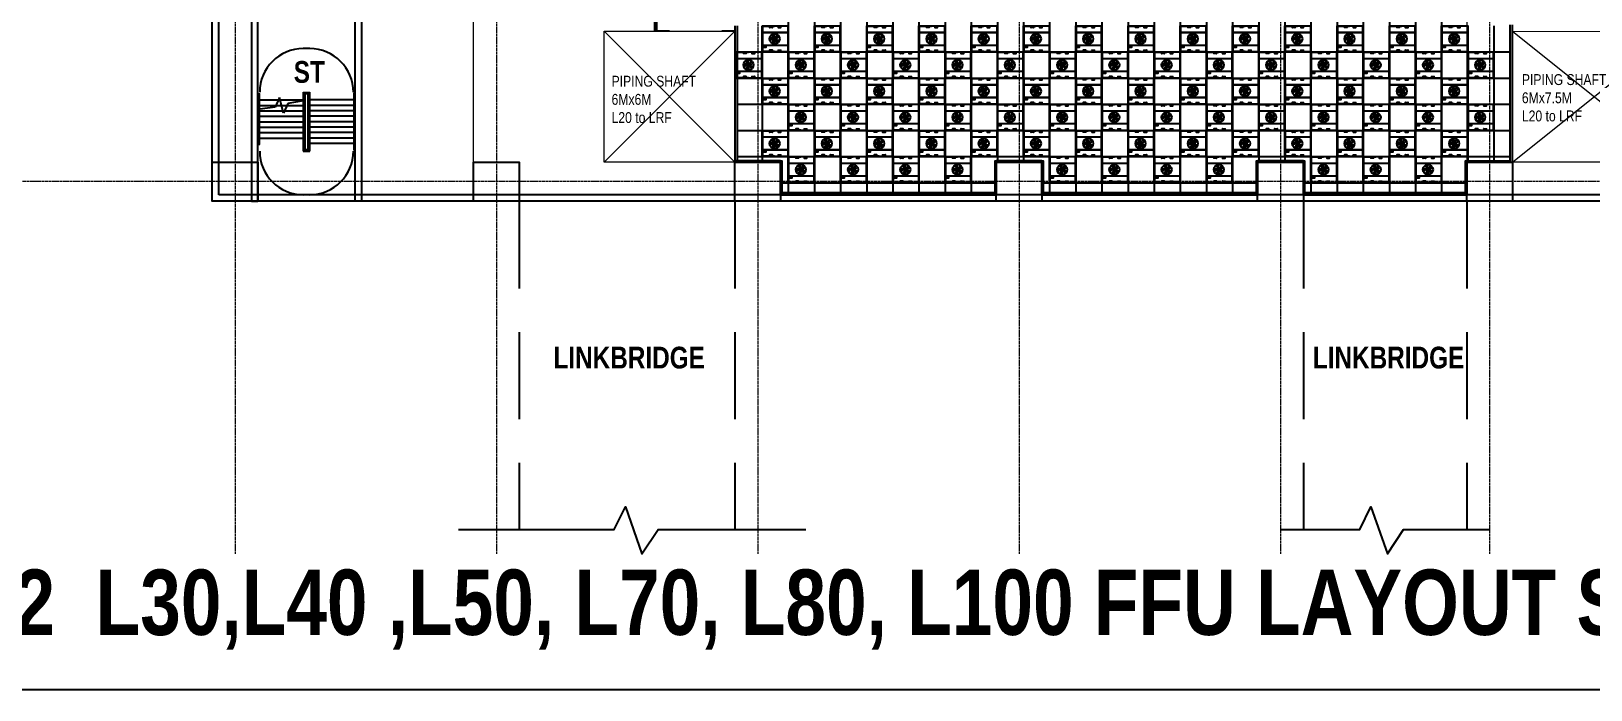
# Model space of a CAD drawing. Extents: x -15449 to 597104, y -1239737 to 53667.
# Drawn here: x 229965 to 301578, y -321211 to -291002 of the extents above; entities that cross this region are included whole.
import ezdxf

# ---------------------------------------------------------------- set-up
doc = ezdxf.new("R2010")
doc.units = 0
doc.header["$LTSCALE"] = 8
doc.linetypes.add('IDA - Grid Line', pattern=[3500, 2000, -500, 500, -500])
doc.linetypes.add('IDA - Hidden 2-1', pattern=[750, 500, -250])
doc.layers.get('0').update_dxf_attribs({"color": 1, "linetype": 'CONTINUOUS'})
doc.layers.get('Defpoints').update_dxf_attribs({"linetype": 'CONTINUOUS'})
for name, color, linetype in [('000_CTCI_CSA', 7, 'CONTINUOUS'), ('1', 1, 'CONTINUOUS'), ('AC-DD', 3, 'CONTINUOUS'), ('Ceiling FL+5000', 150, 'CONTINUOUS')]:
    doc.layers.add(name, color=color, linetype=linetype)
doc.layers.add('A-_ANOTGRID_E', color=7, linetype='CONTINUOUS', lineweight=9)
for name, color, linetype, lineweight, true_color in [('A-_RALG----_E1-1', 4, 'CONTINUOUS', 9, 0x00ffff), ('A-_RALG----_E3-1', 4, 'CONTINUOUS', 9, 0x00ffff), ('Block - Cargo Lift_dwg', 7, 'CONTINUOUS', 9, 0x767676)]:
    doc.layers.add(name, color=color, linetype=linetype, lineweight=lineweight, true_color=true_color)
doc.styles.add('Site Area', font='arial.ttf', dxfattribs={"width": 0.8})
doc.styles.get("Standard").update_dxf_attribs({"font": 'arial.ttf', "width": 0.8})

# ---------------------------------------------------------------- blocks, each defined once
blk = doc.blocks.new('column grid')
at = {"color": 252, "elevation": 0}
for points in [[(-60454.4, -102438.8), (-58354.4, -102438.8), (-58354.4, -104238.8), (-60454.4, -104238.8)], [(-48454.4, -102439.3), (-46354.4, -102439.3), (-46354.4, -104239.3), (-48454.4, -104239.3)], [(-36454.4, -102439.4), (-34354.4, -102439.4), (-34354.4, -104239.4), (-36454.4, -104239.4)], [(-24454.4, -102438.8), (-22354.4, -102438.8), (-22354.4, -104238.8), (-24454.4, -104238.8)], [(-12454.4, -102438.8), (-10354.4, -102438.8), (-10354.4, -104238.8), (-12454.4, -104238.8)], [(-2854.4, -102438.8), (-754.4, -102438.8), (-754.4, -104238.8), (-2854.4, -104238.8)]]:
    blk.add_lwpolyline(points, close=True, dxfattribs=at)
at = {"layer": 'A-_ANOTGRID_E', "color": 8, "linetype": 'IDA - Grid Line', "ltscale": 0.005, "true_color": 0x808080}
for p, q in [((-59404.4, 9427, 0), (-59404.4, -120414.2, 0)), ((-47404.4, 9427, 0), (-47404.4, -120414.2, 0)), ((-35404.4, 9427, 0), (-35404.4, -120414.2, 0)), ((-23404.4, 9427, 0), (-23404.4, -120414.2, 0)), ((-11404.4, 9427, 0), (-11404.4, -120414.2, 0)), ((-1804.4, 9427, 0), (-1804.4, -120414.2, 0)), ((29680.4, -103338.8, 0), (-104784.6, -103338.8, 0))]:
    blk.add_line(p, q, dxfattribs=at)
at = {"layer": 'Defpoints', "color": 2, "elevation": 0}
blk.add_lwpolyline([(-127418.5, 34485), (48331.5, 34485), (48331.5, -126648), (-127418.5, -126648)], close=True, dxfattribs=at)
blk = doc.blocks.new('CTCI_Building Footprint and Grid')
at = {"color": 8}
for p, q in [((1931676, -963272, 0), (1931376, -963272, 0)), ((1929296, -965622, 0), (1929336, -965622, 0)), ((1929296, -965872, 0), (1929336, -965872, 0)), ((1929376, -965622, 0), (1931376, -965622, 0)), ((1929376, -965872, 0), (1931376, -965872, 0)), ((1930086, -965949, 0), (1929376, -966051, 0)), ((1930279, -965510, 0), (1930086, -965949, 0)), ((1930120, -965872, 0), (1930376, -965872, 0)), ((1930230, -965622, 0), (1930309, -965622, 0)), ((1930473, -966234, 0), (1930279, -965510, 0)), ((1930666, -965794, 0), (1930473, -966234, 0)), ((1931376, -965671, 0), (1930666, -965794, 0)), ((1933676, -965622, 0), (1931676, -965622, 0)), ((1933676, -965872, 0), (1931676, -965872, 0)), ((1933756, -965622, 0), (1933716, -965622, 0)), ((1933756, -965872, 0), (1933716, -965872, 0)), ((1929336, -966062, 0), (1929296, -966073, 0)), ((1929296, -966122, 0), (1929336, -966122, 0)), ((1929296, -966372, 0), (1929336, -966372, 0)), ((1929296, -966622, 0), (1929336, -966622, 0)), ((1929376, -966122, 0), (1931376, -966122, 0)), ((1929376, -966372, 0), (1931376, -966372, 0)), ((1929376, -966622, 0), (1931376, -966622, 0)), ((1930443, -966122, 0), (1930522, -966122, 0)), ((1933676, -966122, 0), (1931676, -966122, 0)), ((1933676, -966372, 0), (1931676, -966372, 0)), ((1933676, -966622, 0), (1931676, -966622, 0)), ((1933756, -966122, 0), (1933716, -966122, 0)), ((1933756, -966372, 0), (1933716, -966372, 0)), ((1933756, -966622, 0), (1933716, -966622, 0)), ((1929296, -966872, 0), (1929336, -966872, 0)), ((1929296, -967122, 0), (1929336, -967122, 0)), ((1929296, -967372, 0), (1929336, -967372, 0)), ((1929376, -966872, 0), (1931376, -966872, 0)), ((1929376, -967122, 0), (1931376, -967122, 0)), ((1929376, -967372, 0), (1931376, -967372, 0)), ((1933676, -966872, 0), (1931676, -966872, 0)), ((1933676, -967122, 0), (1931676, -967122, 0)), ((1933676, -967372, 0), (1931676, -967372, 0)), ((1933756, -966872, 0), (1933716, -966872, 0)), ((1933756, -967122, 0), (1933716, -967122, 0)), ((1933756, -967372, 0), (1933716, -967372, 0)), ((1931676, -967972, 0), (1931376, -967972, 0)), ((1931376, -967972, 0), (1931676, -967972, 0)), ((1933676, -967622, 0), (1931676, -967622, 0)), ((1933756, -967622, 0), (1933716, -967622, 0)), ((1931676, -969972, 0), (1931376, -969972, 0))]:
    blk.add_line(p, q, dxfattribs=at)
for centre, start, end in [((1931376, -965272, 0), 90, 180), ((1931676, -965272, 0), 0, 90), ((1931376, -967972, 0), 180, 270), ((1931676, -967972, 0), 270, 0)]:
    blk.add_arc(centre, 2000, start, end, dxfattribs=at)
at = {"layer": '000_CTCI_CSA', "color": 8}
for p, q in [((1927196, -970272, 0), (1927197, -936372, 0)), ((1927496, -969972, 0), (1927496, -936372, 0)), ((1928997, -960372, 0), (1928997, -970272, 0)), ((1929296, -970272, 0), (1929296, -960372, 0)), ((1933756, -970272, 0), (1933756, -960672, 0)), ((1934056, -960672, 0), (1934056, -970272, 0)), ((2001257, -970272, 0), (1927196, -970272, 0)), ((2000957, -969972, 0), (1927496, -969972, 0)), ((1928997, -970272, 0), (1929296, -970272, 0)), ((1934056, -970272, 0), (1933756, -970272, 0))]:
    blk.add_line(p, q, dxfattribs=at)
at = {"layer": 'A-_RALG----_E1-1', "color": 8}
for p, q in [((1929336, -965322, 0), (1929376, -965322, 0)), ((1929336, -965622, 0), (1929336, -965322, 0)), ((1929376, -965622, 0), (1929376, -965322, 0)), ((1933716, -965321, 0), (1933676, -965321, 0)), ((1933676, -965321, 0), (1933676, -965371, 0)), ((1933716, -965321, 0), (1933716, -965371, 0)), ((1929336, -966062, 0), (1929336, -965622, 0)), ((1929376, -966051, 0), (1929336, -966062, 0)), ((1929376, -966051, 0), (1929376, -965622, 0)), ((1929376, -967622, 0), (1929376, -966051, 0)), ((1933676, -965371, 0), (1933676, -967621, 0)), ((1933716, -965371, 0), (1933716, -967621, 0)), ((1929336, -967622, 0), (1929336, -966062, 0)), ((1929336, -967672, 0), (1929336, -967622, 0)), ((1929336, -967672, 0), (1929376, -967672, 0)), ((1929376, -967672, 0), (1929376, -967622, 0)), ((1933676, -967621, 0), (1933676, -967921, 0)), ((1933716, -967921, 0), (1933676, -967921, 0)), ((1933716, -967621, 0), (1933716, -967921, 0))]:
    blk.add_line(p, q, dxfattribs=at)
at = {"layer": 'A-_RALG----_E3-1', "color": 8}
for p, q in [((1931376, -965272, 0), (1931676, -965272, 0)), ((1931376, -965622, 0), (1931376, -965272, 0)), ((1931401, -965297, 0), (1931651, -965297, 0)), ((1931401, -965622, 0), (1931401, -965297, 0)), ((1931651, -965297, 0), (1931651, -965372, 0)), ((1931676, -965272, 0), (1931676, -965372, 0)), ((1931376, -965622, 0), (1931401, -965622, 0)), ((1931376, -965671, 0), (1931376, -965622, 0)), ((1931401, -965622, 0), (1931376, -965622, 0)), ((1931401, -965671, 0), (1931376, -965671, 0)), ((1931376, -967622, 0), (1931376, -965671, 0)), ((1931401, -965671, 0), (1931376, -965671, 0)), ((1931376, -967622, 0), (1931376, -965671, 0)), ((1931401, -965622, 0), (1931406, -965622, 0)), ((1931401, -965671, 0), (1931401, -965622, 0)), ((1931406, -965622, 0), (1931401, -965622, 0)), ((1931406, -965671, 0), (1931401, -965671, 0)), ((1931406, -965671, 0), (1931401, -965671, 0)), ((1931406, -965671, 0), (1931401, -965671, 0)), ((1931401, -967622, 0), (1931401, -965671, 0)), ((1931406, -965671, 0), (1931401, -965671, 0)), ((1931406, -965671, 0), (1931401, -965671, 0)), ((1931406, -965671, 0), (1931401, -965671, 0)), ((1931401, -967622, 0), (1931401, -965671, 0)), ((1931446, -965622, 0), (1931451, -965622, 0)), ((1931451, -965622, 0), (1931446, -965622, 0)), ((1931451, -965671, 0), (1931446, -965671, 0)), ((1931451, -965671, 0), (1931446, -965671, 0)), ((1931451, -965671, 0), (1931446, -965671, 0)), ((1931451, -965671, 0), (1931446, -965671, 0)), ((1931451, -965671, 0), (1931446, -965671, 0)), ((1931451, -965671, 0), (1931446, -965671, 0)), ((1931451, -965347, 0), (1931601, -965347, 0)), ((1931451, -965622, 0), (1931451, -965347, 0)), ((1931451, -965622, 0), (1931476, -965622, 0)), ((1931451, -965671, 0), (1931451, -965622, 0)), ((1931476, -965622, 0), (1931451, -965622, 0)), ((1931476, -965671, 0), (1931451, -965671, 0)), ((1931451, -967622, 0), (1931451, -965671, 0)), ((1931476, -965671, 0), (1931451, -965671, 0)), ((1931451, -967622, 0), (1931451, -965671, 0)), ((1931476, -965622, 0), (1931476, -965347, 0)), ((1931476, -965671, 0), (1931476, -965622, 0)), ((1931476, -967622, 0), (1931476, -965671, 0)), ((1931476, -967622, 0), (1931476, -965671, 0)), ((1931576, -965347, 0), (1931576, -965372, 0)), ((1931576, -965372, 0), (1931576, -965622, 0)), ((1931576, -965622, 0), (1931576, -967622, 0)), ((1931601, -965347, 0), (1931601, -965372, 0)), ((1931601, -965372, 0), (1931601, -965622, 0)), ((1931601, -965622, 0), (1931601, -967622, 0)), ((1931651, -965372, 0), (1931651, -965622, 0)), ((1931651, -965622, 0), (1931651, -967622, 0)), ((1931676, -965372, 0), (1931676, -965622, 0)), ((1931676, -965622, 0), (1931676, -967622, 0)), ((1931376, -967972, 0), (1931376, -967622, 0)), ((1931376, -967972, 0), (1931376, -967622, 0)), ((1931676, -967972, 0), (1931376, -967972, 0)), ((1931676, -967972, 0), (1931376, -967972, 0)), ((1931401, -967947, 0), (1931401, -967622, 0)), ((1931401, -967947, 0), (1931401, -967622, 0)), ((1931651, -967947, 0), (1931401, -967947, 0)), ((1931651, -967947, 0), (1931401, -967947, 0)), ((1931451, -967897, 0), (1931451, -967622, 0)), ((1931451, -967897, 0), (1931451, -967622, 0)), ((1931601, -967897, 0), (1931451, -967897, 0)), ((1931601, -967897, 0), (1931451, -967897, 0)), ((1931476, -967897, 0), (1931476, -967622, 0)), ((1931476, -967897, 0), (1931476, -967622, 0)), ((1931601, -967622, 0), (1931576, -967622, 0)), ((1931576, -967622, 0), (1931601, -967622, 0)), ((1931576, -967622, 0), (1931576, -967897, 0)), ((1931576, -967622, 0), (1931601, -967622, 0)), ((1931576, -967622, 0), (1931576, -967897, 0)), ((1931606, -967622, 0), (1931601, -967622, 0)), ((1931601, -967622, 0), (1931606, -967622, 0)), ((1931601, -967622, 0), (1931601, -967897, 0)), ((1931601, -967622, 0), (1931606, -967622, 0)), ((1931601, -967622, 0), (1931601, -967897, 0)), ((1931651, -967622, 0), (1931646, -967622, 0)), ((1931646, -967622, 0), (1931651, -967622, 0)), ((1931646, -967622, 0), (1931651, -967622, 0)), ((1931676, -967622, 0), (1931651, -967622, 0)), ((1931651, -967622, 0), (1931676, -967622, 0)), ((1931651, -967622, 0), (1931651, -967947, 0)), ((1931651, -967622, 0), (1931676, -967622, 0)), ((1931651, -967622, 0), (1931651, -967947, 0)), ((1931676, -967622, 0), (1931676, -967972, 0)), ((1931676, -967622, 0), (1931676, -967972, 0))]:
    blk.add_line(p, q, dxfattribs=at)
at = {"color": 252}
blk.add_blockref('column grid', (1987651, -866033, 0), dxfattribs=at)
at = {"color": 252, "insert": (1930939, -963839, 0), "char_height": 1000, "attachment_point": 1, "style": 'Site Area'}
blk.add_mtext_dynamic_manual_height_columns('{\\fArial|b1|i0|c0|p34;ST}', width=3027.31, gutter_width=24255, heights=[0], dxfattribs=at)
blk = doc.blocks.new('FFU-2000')
at = {"layer": 'AC-DD', "color": 6}
for p, q in [((0, 1175), (562, 1175)), ((0, 0), (0, 1175)), ((1175, 875), (0, 875)), ((1175, 870), (0, 870)), ((454, 1121), (333, 1121)), ((454, 1113), (333, 1113)), ((721, 1121), (842, 1121)), ((721, 1113), (842, 1113)), ((0, 305), (1175, 305)), ((0, 300), (1175, 300)), ((562, 0), (0, 0)), ((454, 62), (333, 62)), ((454, 54), (333, 54)), ((721, 62), (842, 62)), ((721, 54), (842, 54))]:
    blk.add_line(p, q, dxfattribs=at)
for points in [[(-12, 1188), (1188, 1188), (1188, -12), (-12, -12)], [(0, 0), (1175, 0), (1175, 1175), (0, 1175)], [(167, 288), (45, 288), (45, 210), (167, 210)]]:
    blk.add_lwpolyline(points, close=True, dxfattribs=at)
for centre, radius in [((560, 588), 233), ((75, 214), 2.87), ((105, 214), 2.87), ((135, 214), 2.87), ((560, 588), 49.2)]:
    blk.add_circle(centre, radius, dxfattribs=at)
for centre, radius, start, end in [((333, 1117), 3.92, 90, 270), ((518, 671), 115, 82.07057, 137.70558), ((234, 432), 373, 32.94989, 57.9361), ((454, 1117), 3.92, 270, 90), ((255, 637), 315, 359.67019, 27.96819), ((311, 849), 373, 320.94989, 345.9361), ((626, 653), 115, 10.07057, 65.70558), ((721, 1117), 3.92, 90, 270), ((842, 1117), 3.92, 270, 90), ((333, 58), 3.92, 90, 270), ((467, 573), 115, 154.07057, 209.70558), ((418, 313), 315, 71.67019, 99.96819), ((607, 230), 373, 104.94989, 129.9361), ((454, 58), 3.92, 270, 90), ((777, 368), 315, 143.67019, 171.96819), ((545, 495), 115, 226.07057, 281.70558), ((915, 522), 373, 176.94989, 201.9361), ((836, 726), 315, 215.67019, 243.96819), ((732, 905), 373, 248.94989, 273.9361), ((513, 892), 315, 287.67019, 315.96819), ((643, 545), 115, 298.07057, 353.70558), ((721, 58), 3.92, 90, 270), ((842, 58), 3.92, 270, 90)]:
    blk.add_arc(centre, radius, start, end, dxfattribs=at)

msp = doc.modelspace()

# ---------------------------------------------------------------- linework, layer by layer
at = {"layer": '000_CTCI_CSA', "color": 8, "linetype": 'IDA - Hidden 2-1', "true_color": 0x808080}
for p, q in [((252378.3145, -298803.3229, 0), (252378.3145, -313864.1716, 0)), ((262278.3145, -298803.3903, 0), (262278.3145, -313864.6171, 0)), ((288378.3145, -298802.1031, 0), (288378.3145, -313862.9518, 0)), ((295878.3145, -298802.1705, 0), (295878.3145, -313863.3973, 0))]:
    msp.add_line(p, q, dxfattribs=at)
at = {"layer": '000_CTCI_CSA', "color": 8, "true_color": 0x808080, "elevation": 0}
for points in [[(249580.1436, -313864.6171), (256739.8145, -313864.6171), (257249.8145, -312826.6171), (258006.8145, -314982.6171), (258751.8145, -313864.6171), (265534.1436, -313864.6171)], [(287328.3145, -313863.3973), (290968.8145, -313863.3973), (291478.8145, -312825.3973), (292235.8145, -314981.3973), (292980.8145, -313863.3973), (296928.3145, -313863.3973)]]:
    msp.add_lwpolyline(points, dxfattribs=at)
at = {"layer": '1', "color": 8, "true_color": 0x808080}
for p, q in [((264728.3145, -205002.5644, 0), (264728.3145, -298402.1705, 0)), ((265928.3145, -205002.5644, 0), (265928.3145, -298402.1705, 0)), ((267128.3145, -205002.5644, 0), (267128.3145, -298402.1705, 0)), ((268328.3145, -205002.5644, 0), (268328.3145, -298402.1705, 0)), ((269528.3145, -205002.5644, 0), (269528.3145, -298402.1705, 0)), ((270728.3145, -205002.5644, 0), (270728.3145, -298402.1705, 0)), ((271928.3145, -205002.5644, 0), (271928.3145, -298402.1705, 0)), ((273128.3145, -205002.5644, 0), (273128.3145, -298402.1705, 0)), ((274328.3145, -231052.1709, 0), (274328.3145, -297002.7469, 0)), ((275528.3145, -231052.1709, 0), (275528.3145, -297002.7469, 0)), ((276728.3145, -236052.1709, 0), (276728.3145, -298402.1703, 0)), ((277928.3145, -236052.1709, 0), (277928.3145, -298402.1703, 0)), ((279128.3145, -236052.1709, 0), (279128.3145, -298402.1703, 0)), ((280328.3145, -236052.1709, 0), (280328.3145, -298402.1703, 0)), ((281528.3145, -236052.1709, 0), (281528.3145, -298402.1703, 0)), ((282728.3145, -236052.1709, 0), (282728.3145, -298402.1703, 0)), ((283928.3145, -236052.1709, 0), (283928.3145, -298402.1703, 0)), ((285128.3145, -236052.1709, 0), (285128.3145, -298402.1703, 0)), ((286328.3145, -271252.1795, 0), (286328.3145, -296952.7469, 0)), ((287528.3145, -271252.3851, 0), (287528.3145, -296952.7469, 0)), ((288728.3145, -271252.5908, 0), (288728.3145, -298402.1699, 0)), ((289928.3145, -271252.7965, 0), (289928.3145, -298402.1676, 0)), ((291128.3145, -271253.0021, 0), (291128.3145, -298402.1653, 0)), ((292328.3145, -271253.2078, 0), (292328.3145, -298402.163, 0)), ((293528.3145, -271252.5908, 0), (293528.3145, -298402.1607, 0)), ((294728.3145, -271252.7965, 0), (294728.3145, -298402.1584, 0)), ((263528.3145, -290753.3903, 0), (263528.3145, -296952.7469, 0)), ((295928.3145, -290752.1709, 0), (295928.3145, -296951.6196, 0)), ((297128.3145, -290752.1709, 0), (297128.3145, -296951.6196, 0)), ((262328.3145, -291952.1709, 0), (297877.8668, -291952.1709, 0)), ((262328.3145, -293152.1709, 0), (297877.8668, -293152.1709, 0)), ((262378.3145, -294352.1709, 0), (297877.8668, -294352.1709, 0)), ((262378.3145, -295552.1709, 0), (297877.8668, -295552.1709, 0)), ((262378.3145, -296752.1709, 0), (297877.8668, -296752.1709, 0)), ((264428.3145, -297952.1709, 0), (274278.3145, -297952.1709, 0)), ((288428.3145, -297952.1709, 0), (295828.3135, -297952.1709, 0))]:
    msp.add_line(p, q, dxfattribs=at)
at = {"layer": '1', "color": 2}
msp.add_line((276378.3145, -297952.1709, 0), (286228.3145, -297952.1709, 0), dxfattribs=at)
at = {"layer": 'Block - Cargo Lift_dwg', "lineweight": -3}
for p, q in [((258578.1767, -289202.7467, 0), (258578.1767, -291002.955, 0)), ((258678.1767, -289202.7467, 0), (258678.1767, -291002.955, 0)), ((297877.8668, -297008.8348, 0), (297878.3145, -290702.1638, 0)), ((297977.8668, -297008.8419, 0), (297978.3145, -290702.1709, 0)), ((259278.3145, -291002.955, 0), (258678.1767, -291002.955, 0)), ((262278.3145, -291002.955, 0), (261678.3145, -291002.955, 0)), ((262278.3145, -290753.3903, 0), (262278.3145, -296952.7469, 0)), ((262378.3145, -290753.3903, 0), (262378.3145, -296952.7469, 0)), ((264378.3145, -296952.7469, 0), (262278.3145, -296952.7469, 0)), ((264378.3145, -297002.7469, 0), (262278.3145, -297002.7469, 0)), ((264378.3145, -298502.1705, 0), (264378.3145, -297002.7469, 0)), ((264428.3145, -298502.1705, 0), (264428.3145, -297002.7469, 0)), ((274228.3145, -297002.7469, 0), (274228.3145, -298502.1705, 0)), ((276378.3145, -296952.7469, 0), (274278.3145, -296952.7469, 0)), ((274278.3145, -297002.7469, 0), (274278.3145, -298502.1705, 0)), ((276378.3145, -297002.7469, 0), (274278.3145, -297002.7469, 0)), ((276378.3145, -298502.1705, 0), (276378.3145, -297002.7469, 0)), ((276428.3145, -298502.1705, 0), (276428.3145, -297002.7469, 0)), ((286228.3145, -297002.7469, 0), (286228.3145, -298502.1705, 0)), ((288378.3145, -296952.7469, 0), (286278.3145, -296952.7469, 0)), ((286278.3145, -297002.7469, 0), (286278.3145, -298502.1705, 0)), ((288378.3145, -297002.7469, 0), (286278.3145, -297002.7469, 0)), ((288378.3145, -298502.1705, 0), (288378.3145, -297002.7469, 0)), ((288428.3145, -298502.1705, 0), (288428.3145, -297002.7469, 0)), ((297878.9211, -296958.1205, 0), (295828.3116, -296951.6196, 0)), ((295828.3116, -296951.6196, 0), (295828.3145, -298502.1706, 0)), ((297878.7626, -297008.1203, 0), (295878.3117, -297001.7783, 0)), ((295878.3117, -297001.7783, 0), (295878.3145, -298502.1705, 0)), ((264428.3145, -298402.1705, 0), (274228.3145, -298402.1705, 0)), ((264428.3145, -298502.1705, 0), (274228.3145, -298502.1705, 0)), ((276428.3145, -298402.1703, 0), (286228.3145, -298402.1705, 0)), ((276428.3145, -298502.1703, 0), (286228.3145, -298502.1705, 0)), ((288428.3145, -298402.1705, 0), (295828.3146, -298402.1707, 0)), ((288428.3145, -298502.1705, 0), (295828.3145, -298502.1707, 0))]:
    msp.add_line(p, q, dxfattribs=at)
at = {"layer": 'Block - Cargo Lift_dwg', "color": 8, "linetype": 'IDA - Grid Line', "true_color": 0x808080}
for p, q in [((256278.3145, -291002.955, 0), (262278.3145, -297002.955, 0)), ((256278.3145, -297002.955, 0), (262278.3145, -291002.955, 0)), ((297977.8668, -291002.5874, 0), (305477.8668, -297002.5874, 0)), ((297977.8668, -297002.5874, 0), (305477.8668, -291002.5874, 0))]:
    msp.add_line(p, q, dxfattribs=at)
at = {"layer": 'Block - Cargo Lift_dwg', "color": 8, "ltscale": 0.1, "true_color": 0x808080, "elevation": 0}
msp.add_lwpolyline([(230178.3145, -228902.6222), (230178.3145, -205202.2366), (276378.3145, -205202.496), (276377.8676, -236002.5634), (286277.8676, -236002.5634), (286277.8676, -271202.5634), (295877.8648, -271202.5634), (295877.8475, -291002.1708), (295878.3144, -291008.8377), (295878.3145, -298502.1705), (250278.3145, -298502.1705), (250278.3145, -252902.7469), (238278.3145, -252902.1709), (238277.8676, -228902.5634), (230177.8676, -228902.5634)], dxfattribs=at)
at = {"layer": 'Block - Cargo Lift_dwg', "color": 8, "true_color": 0x808080, "elevation": 0}
for points in [[(256278.3145, -291002.955), (262278.3145, -291002.955), (262278.3145, -297002.955), (256278.3145, -297002.955)], [(297977.8668, -291008.8377), (305477.8668, -291002.5874), (305477.8668, -297008.8377), (297977.8668, -297008.8377)]]:
    msp.add_lwpolyline(points, close=True, dxfattribs=at)
at = {"layer": 'Ceiling FL+5000', "elevation": 0}
msp.add_lwpolyline([(262378.3145, -290753.3903), (262378.3145, -296952.7469), (264428.3145, -296952.7469), (264428.3145, -298402.1705), (274228.3145, -298402.1705), (274228.3145, -296952.7469), (276428.3145, -296952.7469), (276428.3145, -298402.1703), (286228.3145, -298402.1703), (286228.3145, -296952.7469), (288428.3145, -296952.7469), (288428.3145, -298402.1705), (295828.3144, -298402.1563), (295828.3116, -296951.6196), (297877.8668, -296951.6196), (297877.8668, -290752.1709)], dxfattribs=at)
at = {"layer": 'Ceiling FL+5000', "color": 8, "true_color": 0x808080, "elevation": 0}
msp.add_lwpolyline([(262378.3145, -290753.3903), (262378.3145, -296952.7469), (264428.3145, -296952.7469), (264428.3145, -298402.1705), (274228.3145, -298402.1705), (274228.3145, -296952.7469), (276428.3145, -296952.7469), (276428.3145, -298402.1703), (286228.3145, -298402.1703), (286228.3145, -296952.7469), (288428.3145, -296952.7469), (288428.3145, -298402.1705), (295828.3144, -298402.1563), (295828.3116, -296951.6196), (297877.8668, -296951.6196), (297877.8668, -290752.1709)], dxfattribs=at)
at = {"layer": 'Defpoints', "color": 2}
msp.add_lwpolyline([(171314.1998, -160078), (347064.1998, -160078), (347064.1998, -321211), (171314.1998, -321211)], close=True, dxfattribs=at)

# ---------------------------------------------------------------- block references
at = {"layer": '000_CTCI_CSA', "color": 2}
msp.add_blockref('CTCI_Building Footprint and Grid', (-1688918.33, 671469.6085, 0), dxfattribs=at)
at = {"layer": 'AC-DD'}
for p in [(263540.8145, -291939.6709, 0), (265940.8145, -291939.6709, 0), (268340.8145, -291939.6709, 0), (270740.8145, -291939.6709, 0), (273140.8145, -291939.6709, 0), (275540.8145, -291939.6709, 0), (277940.8145, -291939.6709, 0), (280340.8145, -291939.6709, 0), (282740.8145, -291939.6709, 0), (285140.8145, -291939.6709, 0), (287540.8145, -291939.6709, 0), (289940.8145, -291939.6709, 0), (292340.8145, -291939.6709, 0), (294740.8145, -291939.6709, 0), (262340.8145, -293139.6709, 0), (264740.8145, -293139.6709, 0), (267140.8145, -293139.6709, 0), (269540.8145, -293139.6709, 0), (271940.8145, -293139.6709, 0), (274340.8145, -293139.6709, 0), (276740.8145, -293139.6709, 0), (279140.8145, -293139.6709, 0), (281540.8145, -293139.6709, 0), (283940.8145, -293139.6709, 0), (286340.8145, -293139.6709, 0), (288740.8145, -293139.6709, 0), (291140.8145, -293139.6709, 0), (293540.8145, -293139.6709, 0), (295940.8145, -293139.6709, 0), (263540.8145, -294339.6709, 0), (265940.8145, -294339.6709, 0), (268340.8145, -294339.6709, 0), (270740.8145, -294339.6709, 0), (273140.8145, -294339.6709, 0), (275540.8145, -294339.6709, 0), (277940.8145, -294339.6709, 0), (280340.8145, -294339.6709, 0), (282740.8145, -294339.6709, 0), (285140.8145, -294339.6709, 0), (287540.8145, -294339.6709, 0), (289940.8145, -294339.6709, 0), (292340.8145, -294339.6709, 0), (294740.8145, -294339.6709, 0), (264740.8145, -295539.6709, 0), (267140.8145, -295539.6709, 0), (269540.8145, -295539.6709, 0), (271940.8145, -295539.6709, 0), (274340.8145, -295539.6709, 0), (276740.8145, -295539.6709, 0), (279140.8145, -295539.6709, 0), (281540.8145, -295539.6709, 0), (283940.8145, -295539.6709, 0), (286340.8145, -295539.6709, 0), (288740.8145, -295539.6709, 0), (291140.8145, -295539.6709, 0), (293540.8145, -295539.6709, 0), (295940.8145, -295539.6709, 0), (263540.8145, -296739.6709, 0), (265940.8145, -296739.6709, 0), (268340.8145, -296739.6709, 0), (270740.8145, -296739.6709, 0), (273140.8145, -296739.6709, 0), (275540.8145, -296739.6709, 0), (277940.8145, -296739.6709, 0), (280340.8145, -296739.6709, 0), (282740.8145, -296739.6709, 0), (285140.8145, -296739.6709, 0), (287540.8145, -296739.6709, 0), (289940.8145, -296739.6709, 0), (292340.8145, -296739.6709, 0), (294740.8145, -296739.6709, 0), (264740.8145, -297939.6709, 0), (267140.8145, -297939.6709, 0), (269540.8145, -297939.6709, 0), (271940.8145, -297939.6709, 0), (276740.8145, -297939.6709, 0), (279140.8145, -297939.6709, 0), (281540.8145, -297939.6709, 0), (283940.8145, -297939.6709, 0), (288740.8145, -297939.6709, 0), (291140.8145, -297939.6709, 0), (293540.8145, -297939.6709, 0)]:
    msp.add_blockref('FFU-2000', p, dxfattribs=at)

# ---------------------------------------------------------------- texts
at = {"color": 8, "true_color": 0x808080, "attachment_point": 1, "style": 'Site Area'}
for s, width, insert, char_height in [('{\\fArial|b1|i0|c0|p34;LINKBRIDGE}', 3027.311787, (253946.7689, -305473.4696, 0), 1000), ('{\\fArial|b1|i0|c0|p34;LINKBRIDGE}', 3027.311787, (288814.7689, -305472.2498, 0), 1000), ('{\\fArial|b1|i0|c0|p34;F10E2  L30,L40 ,L50, L70, L80, L100 FFU LAYOUT SCALE 1:300 }', 133992.306279, (221183.2292, -315696.697, 0), 3000)]:
    msp.add_mtext_dynamic_manual_height_columns(s, width=width, gutter_width=24254.764, heights=[0], dxfattribs=dict(at, insert=insert, char_height=char_height))
at = {"layer": 'Block - Cargo Lift_dwg', "color": 8, "true_color": 0x808080, "char_height": 500, "attachment_point": 1}
for s, insert in [('PIPING SHAFT\\P6Mx6M\\PL20 to LRF', (256614.5542, -293045.5881, 0)), ('PIPING SHAFT\\P6Mx7.5M\\PL20 to LRF', (298412.5055, -292971.4806, 0))]:
    msp.add_mtext_dynamic_manual_height_columns(s, width=6465.837161, gutter_width=1, heights=[0], dxfattribs=dict(at, insert=insert))

doc.saveas('drawing.dxf')
